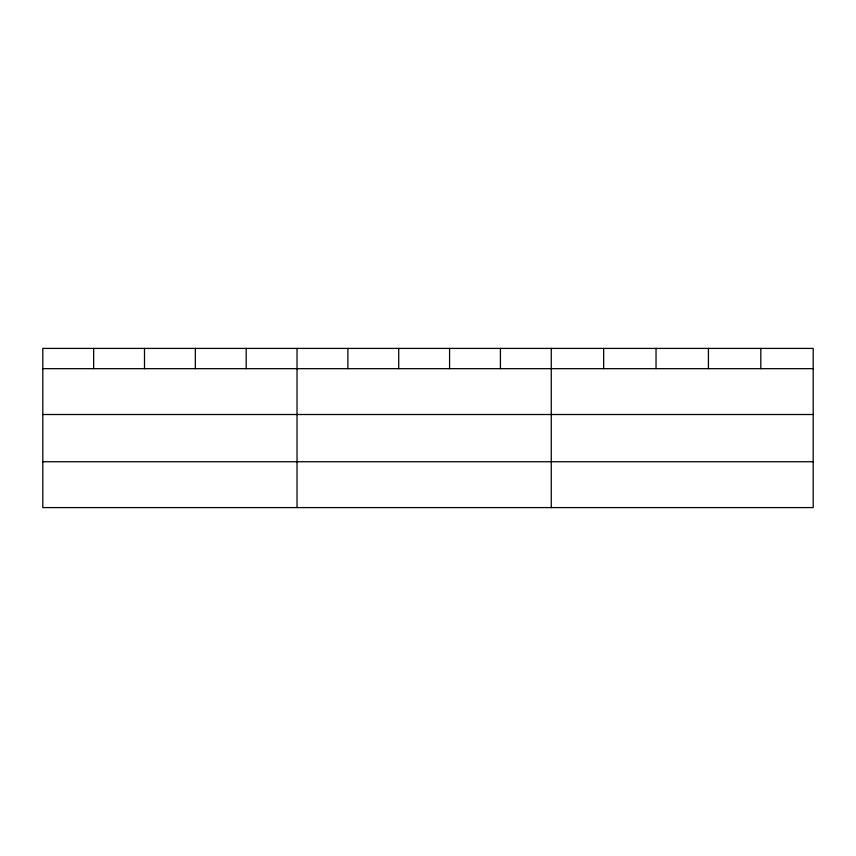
<?xml version="1.0" encoding="UTF-8"?>
<svg xmlns="http://www.w3.org/2000/svg" width="856" height="856" viewBox="0 0 856 856"><rect width="100%" height="100%" fill="white"/><g stroke="black" fill="none" stroke-linecap="round" stroke-linejoin="round"><path stroke-width="1.28" d="M813.2 414.507L813.2 348.413L42.8 348.413L42.8 507.587L813.2 507.587L813.2 414.507L42.8 414.507M42.8 368.669L813.2 368.669M42.8 461.737L813.2 461.737M760.813 348.413L760.813 368.669M708.426 348.413L708.426 368.669M656.038 348.413L656.038 368.669M603.651 348.413L603.651 368.669M551.264 348.413L551.264 507.587M500.418 348.413L500.418 368.669M449.571 348.413L449.571 368.669M398.725 348.413L398.725 368.669M347.878 348.413L347.878 368.669M297.032 348.413L297.032 507.587M246.186 348.413L246.186 368.669M195.339 348.413L195.339 368.669M144.493 348.413L144.493 368.669M93.646 348.413L93.646 368.669"/></g></svg>
